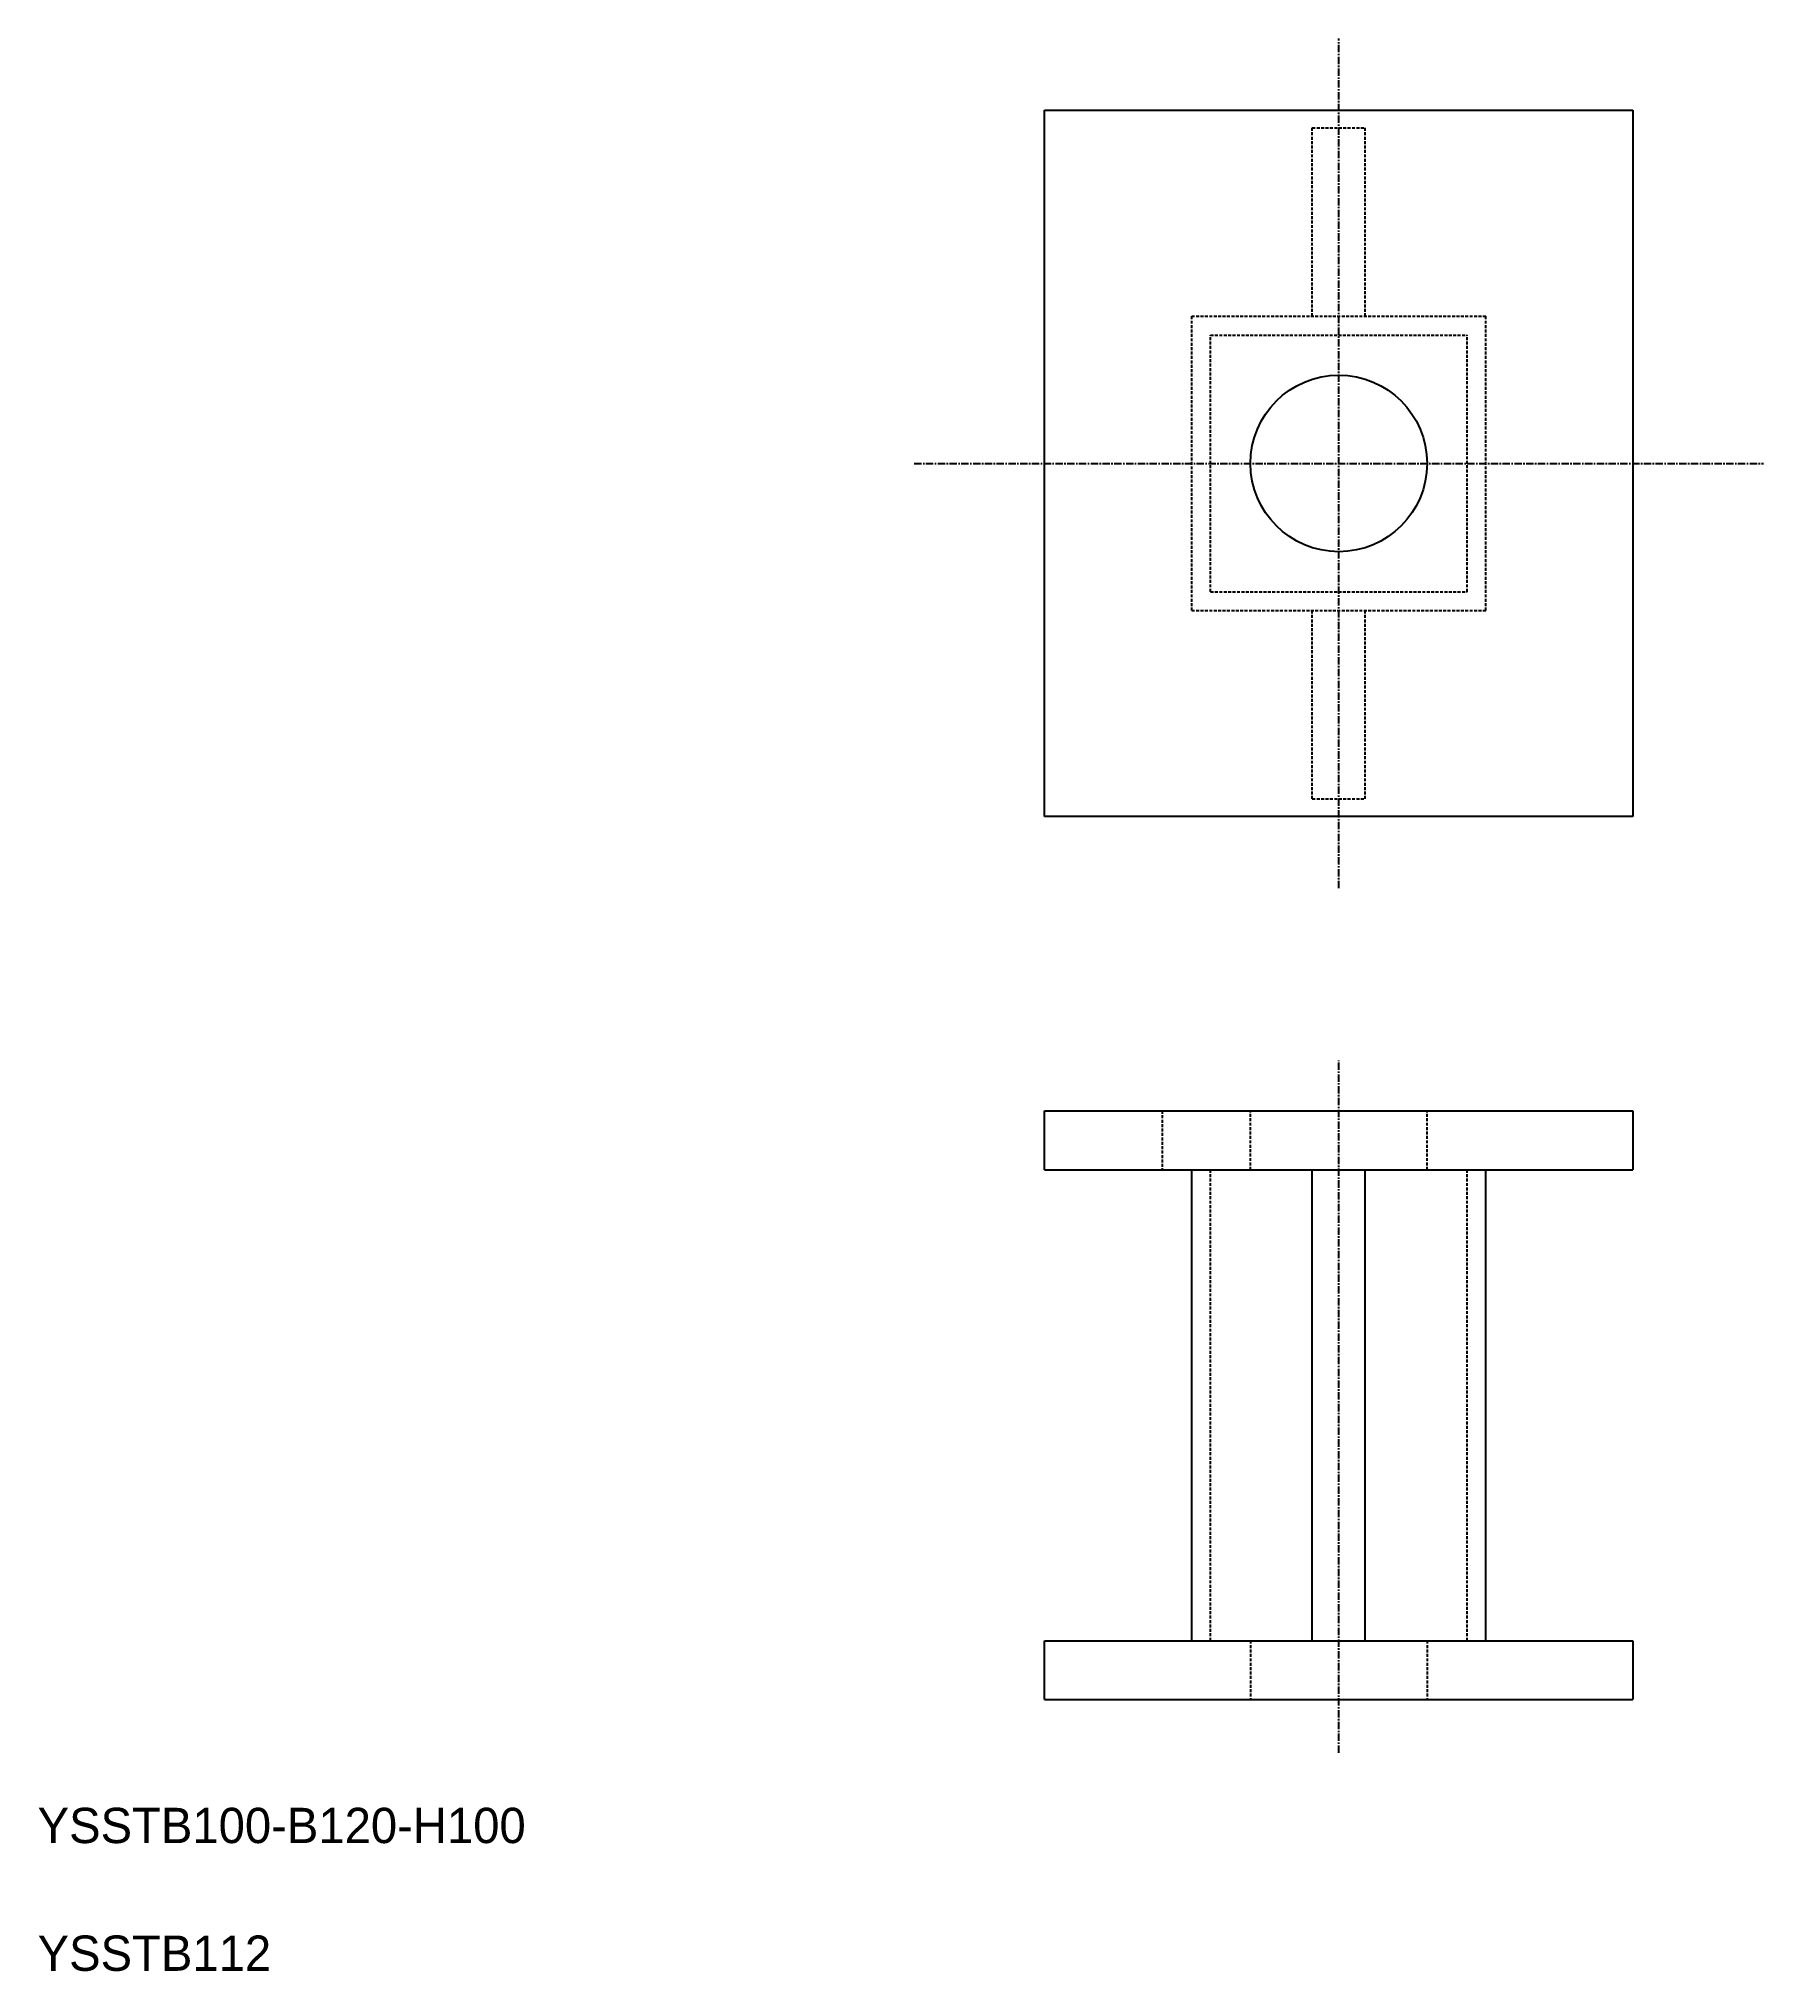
# Model space of a CAD drawing. Extents: x 40 to 333, y 40 to 368.
import ezdxf

# ---------------------------------------------------------------- set-up
doc = ezdxf.new("R2010")
doc.units = 0
doc.linetypes.add('CENTER', pattern=[2, 1.25, -0.25, 0.25, -0.25])
doc.linetypes.add('DASHED', pattern=[0.75, 0.5, -0.25])
doc.layers.get('0').update_dxf_attribs({"linetype": 'CONTINUOUS'})
doc.layers.add('CENTER', color=1, linetype='CENTER')

msp = doc.modelspace()

# ---------------------------------------------------------------- linework, layer by layer
at = {"color": 7, "linetype": 'CONTINUOUS'}
for p, q in [((211.14, 356.09), (311.14, 356.09)), ((211.14, 236.09), (211.14, 356.09)), ((311.14, 356.09), (311.14, 236.09)), ((311.14, 236.09), (211.14, 236.09)), ((211.14, 186.09), (311.14, 186.09)), ((211.14, 176.09), (211.14, 186.09)), ((311.14, 186.09), (311.14, 176.09)), ((211.14, 176.09), (311.14, 176.09)), ((211.14, 96.09), (311.14, 96.09)), ((211.14, 86.09), (211.14, 96.09)), ((311.14, 96.09), (311.14, 86.09)), ((211.14, 86.09), (311.14, 86.09))]:
    msp.add_line(p, q, dxfattribs=at)
at = {"color": 3, "linetype": 'DASHED'}
for p, q in [((256.64, 321.09), (256.64, 353.09)), ((256.64, 353.09), (265.64, 353.09)), ((265.64, 321.09), (265.64, 353.09)), ((236.14, 321.09), (286.14, 321.09)), ((236.14, 271.09), (236.14, 321.09)), ((286.14, 271.09), (286.14, 321.09)), ((239.34, 317.89), (282.94, 317.89)), ((239.34, 274.29), (239.34, 317.89)), ((282.94, 274.29), (282.94, 317.89)), ((239.34, 274.29), (282.94, 274.29)), ((236.14, 271.09), (286.14, 271.09)), ((256.64, 239.09), (256.64, 271.09)), ((265.64, 239.09), (265.64, 271.09)), ((256.64, 239.09), (265.64, 239.09)), ((231.14, 186.09), (231.14, 176.09)), ((246.14, 176.09), (246.14, 186.09)), ((276.14, 176.09), (276.14, 186.09)), ((239.34, 96.09), (239.34, 176.09)), ((282.94, 96.09), (282.94, 176.09)), ((246.14, 96.09), (246.14, 86.09)), ((276.14, 96.09), (276.14, 86.09))]:
    msp.add_line(p, q, dxfattribs=at)
at = {"color": 7}
for p, q in [((236.14, 96.09), (236.14, 176.09)), ((256.64, 96.09), (256.64, 176.09)), ((265.64, 96.09), (265.64, 176.09)), ((286.14, 96.09), (286.14, 176.09))]:
    msp.add_line(p, q, dxfattribs=at)
at = {"color": 7, "linetype": 'CONTINUOUS'}
msp.add_circle((261.14, 296.09), 15, dxfattribs=at)
at = {"layer": 'CENTER', "color": 1, "linetype": 'CENTER'}
for p, q in [((261.14, 223.93), (261.14, 368.25)), ((188.98, 296.09), (333.3, 296.09)), ((261.14, 77.05), (261.14, 194.67))]:
    msp.add_line(p, q, dxfattribs=at)

# ---------------------------------------------------------------- texts
at = {"color": 7, "linetype": 'CONTINUOUS'}
for s, p in [('YSSTB100-B120-H100', (40, 61.7)), ('YSSTB112', (40, 40))]:
    msp.add_text(s, height=6, dxfattribs=at).set_placement(p)

doc.saveas('drawing.dxf')
